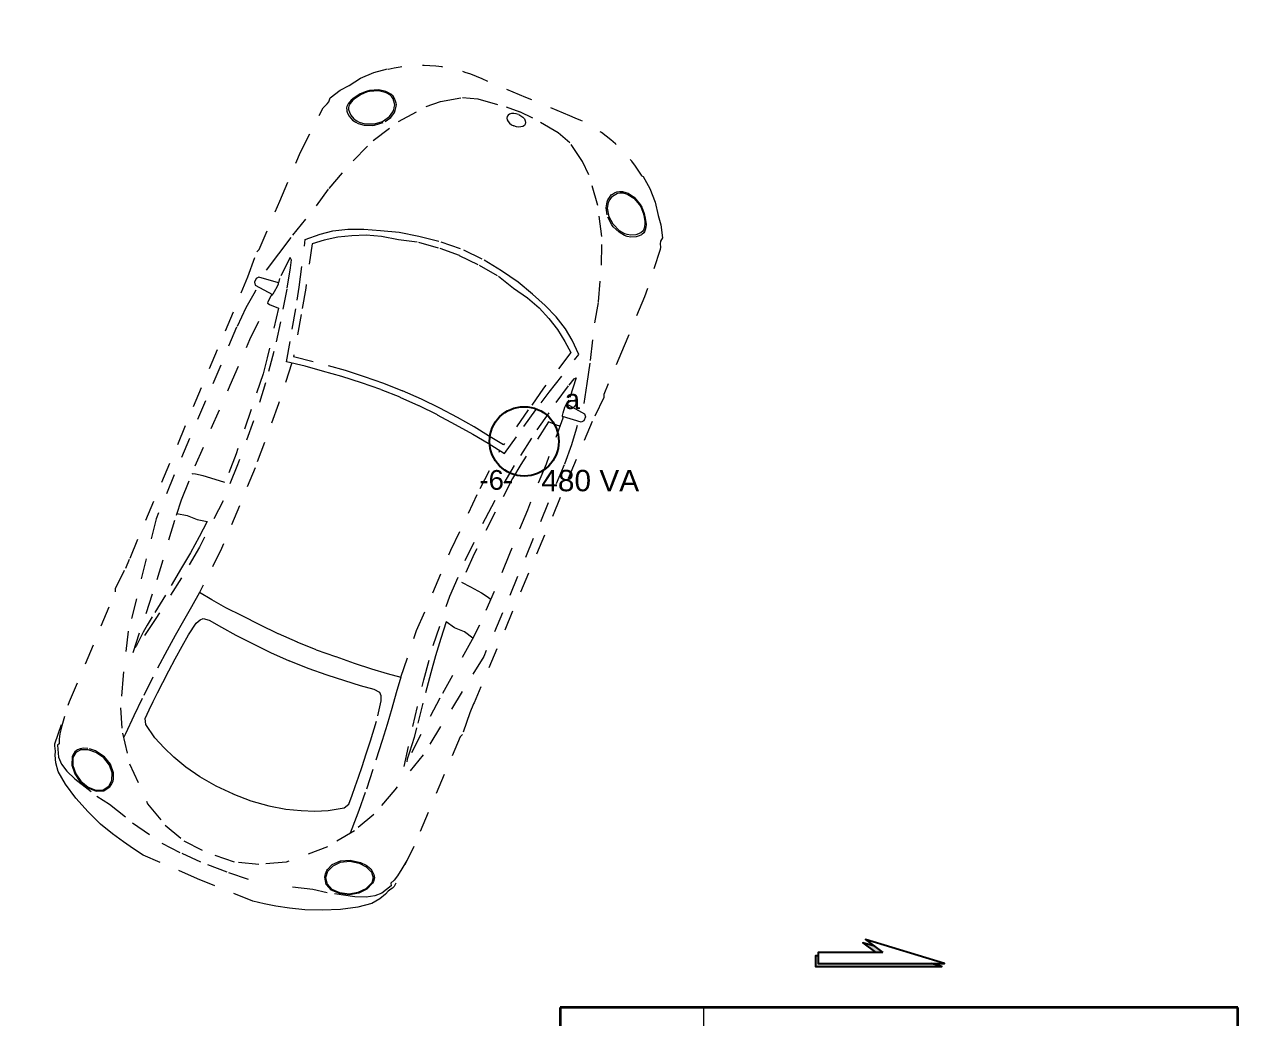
# Model space of a CAD drawing. Header units: metres. Extents: x -182 to 99, y 70 to 113.
# Drawn here: x -164.75 to -158.84, y 87.03 to 91.87 of the extents above; entities that cross this region are included whole.
import ezdxf

# ---------------------------------------------------------------- set-up
doc = ezdxf.new("R2010")
doc.units = ezdxf.units.M
doc.header["$LTSCALE"] = 0.01
doc.linetypes.add('Basculante', pattern=[0.003969, 0.002381, -0.001587])
for name, color, linetype, lineweight in [('A-DETL-GENF', 3, 'Basculante', 9), ('A-WALL', 2, 'Continuous', 9), ('S-COLS', 6, 'Continuous', 9)]:
    doc.layers.add(name, color=color, linetype=linetype, lineweight=lineweight)
for name, color, linetype in [('Elétrica', 7, 'Continuous'), ('Flecha', 7, 'Continuous'), ('Sombra', 251, 'Continuous')]:
    doc.layers.add(name, color=color, linetype=linetype)
doc.styles.add('Arial', font='arial.ttf', dxfattribs={"height": 0.29506})

# ---------------------------------------------------------------- blocks, each defined once
blk = doc.blocks.new('M_RPC Escarabajo - M_RPC Escarabajo-198326-Subsuelo')
at = {"layer": 'A-DETL-GENF'}
for p, q in [((-0.5409, 0.7003), (-0.4686, 0.7214)), ((-0.4686, 0.7214), (-0.4038, 0.7371)), ((-0.4038, 0.7371), (-0.3464, 0.7492)), ((-0.3464, 0.7492), (-0.2908, 0.7585)), ((-0.2908, 0.7585), (-0.0013, 0.7627)), ((-0.0013, 0.7627), (0.2883, 0.7583)), ((0.2883, 0.7583), (0.3438, 0.7489)), ((0.3438, 0.7489), (0.4013, 0.7367)), ((0.4013, 0.7367), (0.4661, 0.721)), ((0.4661, 0.721), (0.5383, 0.6999)), ((-0.7007, 0.6302), (-0.6196, 0.668)), ((-0.6196, 0.668), (-0.5409, 0.7003)), ((-0.2304, 0.6696), (-0.1207, 0.6778)), ((-0.1207, 0.6778), (0.0009, 0.6808)), ((0.1181, 0.6777), (-0.0034, 0.6808)), ((0.2278, 0.6694), (0.1181, 0.6777)), ((0.3968, 0.633), (0.2278, 0.6694)), ((0.5383, 0.6999), (0.6171, 0.6674)), ((0.6171, 0.6674), (0.6981, 0.6296)), ((-0.7738, 0.5871), (-0.7007, 0.6302)), ((-0.6095, 0.5816), (-0.5383, 0.5941)), ((-0.5383, 0.5941), (-0.3995, 0.6333)), ((-0.2486, 0.5826), (-0.1354, 0.6179)), ((-0.1354, 0.6179), (0.0008, 0.6282)), ((0.1328, 0.6177), (-0.0034, 0.6282)), ((0.2459, 0.5823), (0.1328, 0.6177)), ((0.5357, 0.5936), (0.3968, 0.633)), ((0.6069, 0.5811), (0.5357, 0.5936)), ((0.6981, 0.6296), (0.7711, 0.5865)), ((-0.857, 0.5091), (-0.8292, 0.5447)), ((-0.8292, 0.5447), (-0.7738, 0.5871)), ((-0.7925, 0.5266), (-0.7408, 0.5462)), ((-0.7514, 0.5227), (-0.7137, 0.5479)), ((-0.7468, 0.5218), (-0.7102, 0.5454)), ((-0.7408, 0.5462), (-0.6095, 0.5816)), ((-0.7137, 0.5479), (-0.6663, 0.5608)), ((-0.7102, 0.5454), (-0.6659, 0.5578)), ((-0.6663, 0.5608), (-0.6223, 0.5608)), ((-0.6659, 0.5578), (-0.6258, 0.5571)), ((-0.6258, 0.5571), (-0.5936, 0.5416)), ((-0.6223, 0.5608), (-0.5892, 0.5451)), ((-0.5936, 0.5416), (-0.5751, 0.515)), ((-0.5892, 0.5451), (-0.5692, 0.5152)), ((-0.3674, 0.5208), (-0.2486, 0.5826)), ((0.3647, 0.5204), (0.2459, 0.5823)), ((0.5865, 0.5446), (0.5665, 0.5147)), ((0.5909, 0.5411), (0.5724, 0.5145)), ((0.6196, 0.5603), (0.5865, 0.5446)), ((0.6231, 0.5566), (0.5909, 0.5411)), ((0.7381, 0.5455), (0.6069, 0.5811)), ((0.6637, 0.5603), (0.6196, 0.5603)), ((0.6632, 0.5573), (0.6231, 0.5566)), ((0.7075, 0.5448), (0.6632, 0.5573)), ((0.711, 0.5473), (0.6637, 0.5603)), ((0.744, 0.5212), (0.7075, 0.5448)), ((0.7486, 0.5222), (0.711, 0.5473)), ((0.7897, 0.5259), (0.7381, 0.5455)), ((0.7711, 0.5865), (0.8265, 0.544)), ((0.8265, 0.544), (0.8542, 0.5084)), ((-0.8832, 0.4283), (-0.8555, 0.4801)), ((-0.8802, 0.4592), (-0.8739, 0.4762)), ((-0.8739, 0.4762), (-0.857, 0.5091)), ((-0.8555, 0.4801), (-0.8289, 0.5051)), ((-0.8289, 0.5051), (-0.7925, 0.5266)), ((-0.7948, 0.4529), (-0.7804, 0.4892)), ((-0.7905, 0.4531), (-0.7754, 0.4901)), ((-0.7804, 0.4892), (-0.7514, 0.5227)), ((-0.7754, 0.4901), (-0.7468, 0.5218)), ((-0.5721, 0.4829), (-0.5851, 0.4489)), ((-0.5663, 0.4751), (-0.5787, 0.4449)), ((-0.5751, 0.515), (-0.5721, 0.4829)), ((-0.5692, 0.5152), (-0.5655, 0.4987)), ((-0.5654, 0.4821), (-0.5663, 0.4751)), ((-0.5655, 0.4987), (-0.5654, 0.4821)), ((-0.5237, 0.3747), (-0.3674, 0.5208)), ((0.5209, 0.3743), (0.3647, 0.5204)), ((0.5628, 0.4983), (0.5626, 0.4816)), ((0.5626, 0.4816), (0.5636, 0.4746)), ((0.5665, 0.5147), (0.5628, 0.4983)), ((0.5636, 0.4746), (0.5759, 0.4444)), ((0.5724, 0.5145), (0.5693, 0.4824)), ((0.5693, 0.4824), (0.5823, 0.4485)), ((0.7726, 0.4894), (0.744, 0.5212)), ((0.7777, 0.4885), (0.7486, 0.5222)), ((0.7878, 0.4525), (0.7726, 0.4894)), ((0.792, 0.4522), (0.7777, 0.4885)), ((0.8261, 0.5044), (0.7897, 0.5259)), ((0.8528, 0.4794), (0.8261, 0.5044)), ((0.8804, 0.4276), (0.8528, 0.4794)), ((0.8542, 0.5084), (0.8711, 0.4754)), ((0.8711, 0.4754), (0.8774, 0.4584)), ((-0.911, 0.2095), (-0.8977, 0.4265)), ((-0.8977, 0.4265), (-0.8932, 0.4366)), ((-0.8932, 0.4366), (-0.8878, 0.4456)), ((-0.8878, 0.4456), (-0.8802, 0.4592)), ((-0.8863, 0.3976), (-0.8778, 0.4182)), ((-0.8778, 0.4182), (-0.8832, 0.4283)), ((-0.7954, 0.4436), (-0.7948, 0.4529)), ((-0.7924, 0.4242), (-0.7954, 0.4436)), ((-0.7842, 0.4102), (-0.7924, 0.4242)), ((-0.7869, 0.4267), (-0.7905, 0.4531)), ((-0.7684, 0.4048), (-0.7869, 0.4267)), ((-0.6122, 0.4186), (-0.6512, 0.3961)), ((-0.5851, 0.4489), (-0.6122, 0.4186)), ((-0.5787, 0.4449), (-0.6087, 0.4127)), ((0.5759, 0.4444), (0.6059, 0.4122)), ((0.5823, 0.4485), (0.6094, 0.4181)), ((0.6094, 0.4181), (0.6483, 0.3956)), ((0.7656, 0.4041), (0.7841, 0.426)), ((0.7814, 0.4095), (0.7896, 0.4235)), ((0.7841, 0.426), (0.7878, 0.4525)), ((0.7896, 0.4235), (0.7926, 0.4429)), ((0.7926, 0.4429), (0.792, 0.4522)), ((0.8749, 0.4174), (0.8804, 0.4276)), ((0.8835, 0.3969), (0.8749, 0.4174)), ((0.8774, 0.4584), (0.885, 0.4449)), ((0.885, 0.4449), (0.8904, 0.4358)), ((0.8904, 0.4358), (0.8949, 0.4257)), ((0.8949, 0.4257), (0.908, 0.2088)), ((-0.8998, 0.3331), (-0.8936, 0.3719)), ((-0.8936, 0.3719), (-0.8863, 0.3976)), ((-0.7734, 0.4007), (-0.7842, 0.4102)), ((-0.7601, 0.3917), (-0.7734, 0.4007)), ((-0.7358, 0.3903), (-0.7684, 0.4048)), ((-0.7401, 0.3847), (-0.7601, 0.3917)), ((-0.7324, 0.3833), (-0.7401, 0.3847)), ((-0.6971, 0.3882), (-0.7358, 0.3903)), ((-0.7014, 0.3817), (-0.7324, 0.3833)), ((-0.6504, 0.3907), (-0.7014, 0.3817)), ((-0.6512, 0.3961), (-0.6971, 0.3882)), ((-0.6087, 0.4127), (-0.6504, 0.3907)), ((-0.6142, 0.2513), (-0.5237, 0.3747)), ((0.6112, 0.2508), (0.5209, 0.3743)), ((0.6059, 0.4122), (0.6475, 0.3902)), ((0.6475, 0.3902), (0.6986, 0.3811)), ((0.6483, 0.3956), (0.6942, 0.3876)), ((0.6942, 0.3876), (0.733, 0.3897)), ((0.6986, 0.3811), (0.7296, 0.3827)), ((0.733, 0.3897), (0.7656, 0.4041)), ((0.7373, 0.3841), (0.7573, 0.3911)), ((0.7573, 0.3911), (0.7706, 0.4001)), ((0.7706, 0.4001), (0.7814, 0.4095)), ((0.8908, 0.3711), (0.8835, 0.3969)), ((0.8969, 0.3323), (0.8908, 0.3711)), ((-0.9062, 0.2853), (-0.8998, 0.3331)), ((-0.1834, 0.3004), (-0.2658, 0.2837)), ((-0.0934, 0.3124), (-0.1834, 0.3004)), ((0.0006, 0.3151), (-0.0934, 0.3124)), ((-0.0034, 0.3151), (0.0905, 0.3123)), ((0.0905, 0.3123), (0.1805, 0.3002)), ((0.1805, 0.3002), (0.2629, 0.2835)), ((0.9033, 0.2845), (0.8969, 0.3323)), ((-0.6711, 0.1413), (-0.6142, 0.2513)), ((-0.5996, 0.2481), (-0.6004, 0.2705)), ((-0.5958, 0.1518), (-0.5996, 0.2481)), ((-0.3994, 0.2374), (-0.4594, 0.2102)), ((-0.3371, 0.2613), (-0.3994, 0.2374)), ((-0.2658, 0.2837), (-0.3371, 0.2613)), ((0.2629, 0.2835), (0.3342, 0.261)), ((0.3342, 0.261), (0.3964, 0.2371)), ((0.3964, 0.2371), (0.4565, 0.2099)), ((0.5927, 0.1513), (0.5967, 0.2476)), ((0.5967, 0.2476), (0.5974, 0.27)), ((0.668, 0.1407), (0.6112, 0.2508)), ((-0.9122, -0.3698), (-0.911, 0.2095)), ((-0.4594, 0.2102), (-0.5246, 0.1675)), ((0.4565, 0.2099), (0.5216, 0.1671)), ((0.908, 0.2088), (0.908, -0.3705)), ((-0.7197, -0.0085), (-0.6711, 0.1413)), ((-0.591, 0.0587), (-0.5958, 0.1518)), ((-0.5246, 0.1675), (-0.5399, 0.1415)), ((-0.5399, 0.1415), (-0.5381, 0.0953)), ((0.5216, 0.1671), (0.5368, 0.1411)), ((0.5368, 0.1411), (0.535, 0.0949)), ((0.5879, 0.0582), (0.5927, 0.1513)), ((0.7166, -0.0091), (0.668, 0.1407)), ((-0.5381, 0.0953), (-0.5355, 0.0513)), ((0.535, 0.0949), (0.5324, 0.0509)), ((-0.5825, -0.0583), (-0.591, 0.0587)), ((-0.5355, 0.0513), (-0.5325, 0.0036)), ((-0.5325, 0.0036), (-0.5279, -0.0522)), ((0.5293, 0.0032), (0.5247, -0.0526)), ((0.5324, 0.0509), (0.5293, 0.0032)), ((0.5793, -0.0587), (0.5879, 0.0582)), ((-0.7801, -0.2182), (-0.7197, -0.0085)), ((-0.5695, -0.206), (-0.5825, -0.0583)), ((-0.5279, -0.0522), (-0.5231, -0.1159)), ((0.5247, -0.0526), (0.5198, -0.1164)), ((0.5662, -0.2065), (0.5793, -0.0587)), ((0.7768, -0.2189), (0.7166, -0.0091)), ((-0.5231, -0.1159), (-0.517, -0.1828)), ((0.5198, -0.1164), (0.5137, -0.1832)), ((-0.7483, -0.5047), (-0.7175, -0.1315)), ((-0.7159, -0.1697), (-0.7193, -0.1573)), ((-0.7175, -0.1315), (-0.6802, -0.3271)), ((-0.7142, -0.2051), (-0.7159, -0.1697)), ((0.6767, -0.3276), (0.7142, -0.1321)), ((0.7109, -0.2057), (0.7126, -0.1703)), ((0.7126, -0.1703), (0.716, -0.1579)), ((0.7142, -0.1321), (0.7447, -0.5053)), ((-0.8671, -0.7739), (-0.7801, -0.2182)), ((-0.7109, -0.242), (-0.7142, -0.2051)), ((-0.5611, -0.2867), (-0.5695, -0.206)), ((-0.517, -0.1828), (-0.5037, -0.3085)), ((0.5137, -0.1832), (0.5063, -0.2524)), ((0.5577, -0.2871), (0.5662, -0.2065)), ((0.7075, -0.2426), (0.7109, -0.2057)), ((0.8633, -0.7746), (0.7768, -0.2189)), ((-0.7064, -0.2802), (-0.7109, -0.242)), ((-0.6995, -0.328), (-0.7064, -0.2802)), ((-0.5517, -0.3681), (-0.5611, -0.2867)), ((0.5063, -0.2524), (0.4992, -0.3149)), ((0.5482, -0.3686), (0.5577, -0.2871)), ((0.6961, -0.3286), (0.703, -0.2808)), ((0.703, -0.2808), (0.7075, -0.2426)), ((-0.6815, -0.4502), (-0.6995, -0.328)), ((-0.6802, -0.3271), (-0.6418, -0.5569)), ((-0.5037, -0.3085), (-0.4905, -0.3826)), ((0.4992, -0.3149), (0.487, -0.383)), ((0.6382, -0.5574), (0.6767, -0.3276)), ((0.678, -0.4507), (0.6961, -0.3286)), ((-0.9179, -0.3844), (-0.9122, -0.3698)), ((-0.9106, -0.4957), (-0.9179, -0.3844)), ((-0.5422, -0.4471), (-0.5517, -0.3681)), ((-0.4905, -0.3826), (-0.4799, -0.4047)), ((-0.4799, -0.4047), (-0.4677, -0.4169)), ((-0.4373, -0.4192), (-0.3691, -0.4112)), ((-0.3691, -0.4112), (-0.2899, -0.4032)), ((-0.2899, -0.4032), (-0.1995, -0.396)), ((-0.1995, -0.396), (-0.1016, -0.3905)), ((-0.1016, -0.3905), (0, -0.3881)), ((0.0981, -0.3906), (-0.0034, -0.3881)), ((0.196, -0.3962), (0.0981, -0.3906)), ((0.2864, -0.4034), (0.196, -0.3962)), ((0.3656, -0.4115), (0.2864, -0.4034)), ((0.4338, -0.4196), (0.3656, -0.4115)), ((0.4764, -0.4051), (0.4642, -0.4173)), ((0.487, -0.383), (0.4764, -0.4051)), ((0.5386, -0.4475), (0.5482, -0.3686)), ((0.9144, -0.3851), (0.907, -0.4964)), ((0.908, -0.3705), (0.9144, -0.3851)), ((-0.6601, -0.6017), (-0.6815, -0.4502)), ((-0.5333, -0.5249), (-0.5422, -0.4471)), ((-0.4677, -0.4169), (-0.4373, -0.4192)), ((0.4642, -0.4173), (0.4338, -0.4196)), ((0.5298, -0.5254), (0.5386, -0.4475)), ((0.6565, -0.6023), (0.678, -0.4507)), ((-0.9103, -0.543), (-0.9106, -0.4957)), ((-0.7831, -0.8295), (-0.7483, -0.5047)), ((-0.4647, -0.5163), (-0.5333, -0.5249)), ((-0.5333, -0.5249), (-0.5169, -0.7644)), ((-0.386, -0.5075), (-0.4647, -0.5163)), ((-0.298, -0.5014), (-0.386, -0.5075)), ((-0.2025, -0.4949), (-0.298, -0.5014)), ((-0.1025, -0.489), (-0.2025, -0.4949)), ((-0.0001, -0.4886), (-0.1025, -0.489)), ((-0.0034, -0.4886), (0.0989, -0.4891)), ((0.0989, -0.4891), (0.199, -0.4951)), ((0.199, -0.4951), (0.2944, -0.5017)), ((0.2944, -0.5017), (0.3824, -0.5079)), ((0.3824, -0.5079), (0.4611, -0.5167)), ((0.4611, -0.5167), (0.5298, -0.5254)), ((0.5131, -0.7648), (0.5298, -0.5254)), ((0.7447, -0.5053), (0.7793, -0.8301)), ((0.907, -0.4964), (0.9067, -0.5437)), ((-0.9112, -0.5492), (-0.9103, -0.543)), ((-0.9112, -2.0329), (-0.9112, -0.5492)), ((-0.6418, -0.5569), (-0.6196, -0.7286)), ((0.6158, -0.7291), (0.6382, -0.5574)), ((0.9067, -0.5499), (0.9067, -2.0337)), ((-0.6496, -0.6871), (-0.6601, -0.6017)), ((0.6458, -0.6876), (0.6565, -0.6023)), ((-0.6401, -0.7743), (-0.6496, -0.6871)), ((0.6363, -0.7748), (0.6458, -0.6876)), ((-0.6196, -0.7286), (-0.6011, -0.9821)), ((-0.5169, -0.7644), (-0.5191, -1.1899)), ((0.515, -1.1903), (0.5131, -0.7648)), ((0.5971, -0.9826), (0.6158, -0.7291)), ((-0.8695, -1.0059), (-0.8671, -0.7739)), ((-0.6328, -0.8585), (-0.6401, -0.7743)), ((0.6289, -0.859), (0.6363, -0.7748)), ((0.8655, -1.0066), (0.8633, -0.7746)), ((-0.7894, -0.9071), (-0.7831, -0.8295)), ((-0.7834, -0.8369), (-0.7343, -0.8482)), ((-0.7343, -0.8482), (-0.6821, -0.8482)), ((-0.6821, -0.8482), (-0.6328, -0.8585)), ((0.6783, -0.8488), (0.6289, -0.859)), ((0.7305, -0.8488), (0.6783, -0.8488)), ((0.7795, -0.8376), (0.7305, -0.8488)), ((0.7793, -0.8301), (0.7855, -0.9078)), ((-0.7914, -1.0855), (-0.7894, -0.9071)), ((0.7855, -0.9078), (0.7874, -1.0862)), ((-0.6011, -0.9821), (-0.6032, -1.1698)), ((0.599, -1.1703), (0.5971, -0.9826)), ((-0.8674, -1.3978), (-0.8695, -1.0059)), ((-0.7869, -1.045), (-0.7912, -1.0421)), ((-0.7749, -1.049), (-0.7869, -1.045)), ((-0.7373, -1.0558), (-0.7749, -1.049)), ((-0.6765, -1.0627), (-0.7373, -1.0558)), ((-0.6268, -1.0666), (-0.6765, -1.0627)), ((0.6227, -1.0671), (0.6725, -1.0633)), ((0.6725, -1.0633), (0.7332, -1.0564)), ((0.7332, -1.0564), (0.7708, -1.0497)), ((0.7708, -1.0497), (0.7829, -1.0456)), ((0.7829, -1.0456), (0.7871, -1.0428)), ((0.8636, -1.3985), (0.8655, -1.0066)), ((-0.7897, -1.2834), (-0.7914, -1.0855)), ((-0.6309, -1.2171), (-0.6268, -1.0666)), ((0.6268, -1.2177), (0.6227, -1.0671)), ((0.7874, -1.0862), (0.7855, -1.2841)), ((-0.6032, -1.1698), (-0.6148, -1.3973)), ((0.6105, -1.3978), (0.599, -1.1703)), ((-0.6466, -1.444), (-0.6309, -1.2171)), ((-0.5191, -1.1899), (-0.5345, -1.521)), ((0.53, -1.5215), (0.515, -1.1903)), ((0.6422, -1.4446), (0.6268, -1.2177)), ((-0.787, -1.5139), (-0.7897, -1.2834)), ((0.7855, -1.2841), (0.7826, -1.5146)), ((-0.8674, -1.786), (-0.8674, -1.3978)), ((-0.6148, -1.3973), (-0.6322, -1.5905)), ((0.6277, -1.5911), (0.6105, -1.3978)), ((0.8627, -1.7867), (0.8636, -1.3985)), ((-0.6613, -1.6273), (-0.6466, -1.444)), ((0.6568, -1.6279), (0.6422, -1.4446)), ((-0.7845, -1.7554), (-0.787, -1.5139)), ((-0.5345, -1.521), (-0.5518, -1.7302)), ((0.5472, -1.7307), (0.53, -1.5215)), ((0.7826, -1.5146), (0.7798, -1.756)), ((-0.6322, -1.5905), (-0.6544, -1.7467)), ((0.6498, -1.7473), (0.6277, -1.5911)), ((-0.6718, -1.706), (-0.6613, -1.6273)), ((0.6672, -1.7066), (0.6568, -1.6279)), ((-0.716, -1.95), (-0.6718, -1.706)), ((0.7112, -1.9506), (0.6672, -1.7066)), ((-0.7726, -1.9937), (-0.7845, -1.7554)), ((-0.6544, -1.7467), (-0.6807, -1.8928)), ((-0.5785, -1.7253), (-0.6144, -1.8819)), ((-0.6024, -1.9647), (-0.5574, -1.7622)), ((-0.486, -1.7399), (-0.5785, -1.7253)), ((-0.5574, -1.7622), (-0.473, -1.7746)), ((-0.3989, -1.7513), (-0.486, -1.7399)), ((-0.3022, -1.7629), (-0.3989, -1.7513)), ((-0.2027, -1.7721), (-0.3022, -1.7629)), ((-0.1022, -1.7783), (-0.2027, -1.7721)), ((0.0975, -1.7784), (0.198, -1.7723)), ((0.198, -1.7723), (0.2976, -1.7631)), ((0.2976, -1.7631), (0.3943, -1.7516)), ((0.5527, -1.7626), (0.3804, -1.7879)), ((0.3943, -1.7516), (0.4814, -1.7403)), ((0.4814, -1.7403), (0.5739, -1.7258)), ((0.5975, -1.9652), (0.5527, -1.7626)), ((0.5739, -1.7258), (0.6096, -1.8825)), ((0.6759, -1.8933), (0.6498, -1.7473)), ((0.7798, -1.756), (0.7677, -1.9943)), ((-0.862, -1.8903), (-0.8674, -1.786)), ((-0.473, -1.7746), (-0.3922, -1.7867)), ((-0.3922, -1.7867), (-0.2993, -1.7978)), ((-0.2993, -1.7978), (-0.2018, -1.8066)), ((-0.2018, -1.8066), (-0.1021, -1.8119)), ((-0.0012, -1.7805), (-0.1022, -1.7783)), ((-0.1021, -1.8119), (-0.0012, -1.8137)), ((-0.0034, -1.7805), (0.0975, -1.7784)), ((0.0974, -1.812), (-0.0034, -1.8137)), ((0.1971, -1.8067), (0.0974, -1.812)), ((0.2946, -1.7981), (0.1971, -1.8067)), ((0.3804, -1.7879), (0.2946, -1.7981)), ((0.8572, -1.891), (0.8627, -1.7867)), ((-0.8538, -1.9682), (-0.862, -1.8903)), ((-0.6144, -1.8819), (-0.6466, -2.0217)), ((0.6096, -1.8825), (0.6418, -2.0222)), ((-0.7624, -1.9502), (-0.716, -1.95)), ((-0.6807, -1.8928), (-0.7144, -2.0517)), ((0.7095, -2.0523), (0.6759, -1.8933)), ((0.849, -1.9689), (0.8572, -1.891)), ((-0.8723, -2.021), (-0.8628, -2.0091)), ((-0.8628, -2.0091), (-0.7687, -1.9999)), ((-0.8512, -1.9881), (-0.8538, -1.9682)), ((-0.7756, -1.951), (-0.7699, -1.952)), ((-0.7687, -1.9999), (-0.7726, -1.9937)), ((-0.7699, -1.952), (-0.7624, -1.9502)), ((-0.7687, -1.9999), (-0.7667, -2.0045)), ((-0.7667, -2.0045), (-0.7644, -2.0172)), ((-0.6309, -2.0911), (-0.6024, -1.9647)), ((0.626, -2.0917), (0.5975, -1.9652)), ((0.7576, -1.9508), (0.7112, -1.9506)), ((0.7651, -1.9526), (0.7576, -1.9508)), ((0.7619, -2.0051), (0.7596, -2.0178)), ((0.7638, -2.0006), (0.7619, -2.0051)), ((0.7677, -1.9943), (0.7638, -2.0006)), ((0.858, -2.0099), (0.7638, -2.0006)), ((0.7708, -1.9517), (0.7651, -1.9526)), ((0.8464, -1.9888), (0.849, -1.9689)), ((-0.9194, -2.1628), (-0.9112, -2.0329)), ((-0.8723, -2.0417), (-0.8723, -2.021)), ((-0.8625, -2.0531), (-0.8723, -2.0417)), ((-0.7629, -2.0649), (-0.8625, -2.0531)), ((-0.7666, -2.0853), (-0.7632, -2.0648)), ((-0.7644, -2.0172), (-0.7619, -2.0471)), ((-0.762, -2.0603), (-0.7629, -2.0649)), ((-0.7619, -2.0471), (-0.762, -2.0603)), ((-0.7144, -2.0517), (-0.7397, -2.1527)), ((-0.6466, -2.0217), (-0.6631, -2.0842)), ((0.6418, -2.0222), (0.6582, -2.0848)), ((0.7347, -2.1533), (0.7095, -2.0523)), ((0.7596, -2.0178), (0.7571, -2.0478)), ((0.7571, -2.0478), (0.7571, -2.0609)), ((0.7571, -2.0609), (0.758, -2.0655)), ((0.758, -2.0655), (0.8577, -2.0538)), ((0.7617, -2.0859), (0.7583, -2.0655)), ((0.8577, -2.0538), (0.8674, -2.0424)), ((0.8674, -2.0218), (0.858, -2.0099)), ((0.8674, -2.0424), (0.8674, -2.0218)), ((0.9067, -2.0337), (0.9144, -2.1636)), ((-0.8411, -2.0984), (-0.8174, -2.1949)), ((-0.758, -2.1994), (-0.7666, -2.0853)), ((-0.6631, -2.0842), (-0.725, -2.3095)), ((-0.6856, -2.3027), (-0.6309, -2.0911)), ((0.6805, -2.3033), (0.626, -2.0917)), ((0.6582, -2.0848), (0.7199, -2.3101)), ((0.753, -2.2001), (0.7617, -2.0859)), ((0.8362, -2.0991), (0.8124, -2.1956)), ((-0.9125, -2.177), (-0.9194, -2.1628)), ((-0.9119, -2.4331), (-0.9125, -2.177)), ((-0.7397, -2.1527), (-0.7503, -2.1918)), ((0.7453, -2.1925), (0.7347, -2.1533)), ((0.9075, -2.1777), (0.9063, -2.4339)), ((0.9144, -2.1636), (0.9075, -2.1777)), ((-0.8174, -2.1949), (-0.7889, -2.3049)), ((-0.7503, -2.1918), (-0.758, -2.1991)), ((0.753, -2.1997), (0.7453, -2.1925)), ((0.8124, -2.1956), (0.7838, -2.3055)), ((-0.6386, -2.3414), (-0.6856, -2.3027)), ((0.6335, -2.3419), (0.6805, -2.3033)), ((-0.7889, -2.3049), (-0.7378, -2.482)), ((-0.725, -2.3095), (-0.668, -2.3604)), ((-0.668, -2.3604), (-0.6172, -2.3995)), ((-0.5829, -2.3815), (-0.6386, -2.3414)), ((0.5778, -2.382), (0.6335, -2.3419)), ((0.6628, -2.361), (0.612, -2.4)), ((0.7199, -2.3101), (0.6628, -2.361)), ((0.7838, -2.3055), (0.7325, -2.4826)), ((-0.6172, -2.3995), (-0.5528, -2.4357)), ((-0.5229, -2.4141), (-0.5829, -2.3815)), ((-0.4594, -2.4433), (-0.5229, -2.4141)), ((0.4542, -2.4437), (0.5177, -2.4146)), ((0.5177, -2.4146), (0.5778, -2.382)), ((0.612, -2.4), (0.5476, -2.4362)), ((-0.9119, -2.6919), (-0.9119, -2.4331)), ((-0.5528, -2.4357), (-0.4817, -2.4659)), ((-0.4817, -2.4659), (-0.4038, -2.4925)), ((-0.3884, -2.4661), (-0.4594, -2.4433)), ((-0.3064, -2.4833), (-0.3884, -2.4661)), ((0.3011, -2.4836), (0.3831, -2.4664)), ((0.3831, -2.4664), (0.4542, -2.4437)), ((0.4765, -2.4663), (0.3986, -2.4928)), ((0.5476, -2.4362), (0.4765, -2.4663)), ((0.9063, -2.4339), (0.9063, -2.6926)), ((-0.7378, -2.482), (-0.7145, -2.5833)), ((-0.4038, -2.4925), (-0.3169, -2.519)), ((-0.3169, -2.519), (-0.2211, -2.5392)), ((-0.2178, -2.509), (-0.3064, -2.4833)), ((-0.2211, -2.5392), (-0.1119, -2.555)), ((-0.1101, -2.5226), (-0.2178, -2.509)), ((-0.0018, -2.5289), (-0.1101, -2.5226)), ((-0.0034, -2.5289), (0.1048, -2.5227)), ((0.1048, -2.5227), (0.2125, -2.5092)), ((0.2158, -2.5394), (0.1066, -2.5551)), ((0.2125, -2.5092), (0.3011, -2.4836)), ((0.3116, -2.5193), (0.2158, -2.5394)), ((0.3986, -2.4928), (0.3116, -2.5193)), ((0.7325, -2.4826), (0.7091, -2.5839)), ((-0.7145, -2.5833), (-0.6584, -2.753)), ((-0.1119, -2.555), (-0.0019, -2.5612)), ((0.1066, -2.5551), (-0.0034, -2.5612)), ((0.7091, -2.5839), (0.6529, -2.7536)), ((-0.8932, -2.9341), (-0.9119, -2.6919)), ((0.9063, -2.6926), (0.8876, -2.9349)), ((-0.6584, -2.753), (-0.6069, -2.8816)), ((0.6529, -2.7536), (0.6014, -2.8821)), ((-0.6069, -2.8816), (-0.5296, -3.0137)), ((0.6014, -2.8821), (0.5239, -3.0141)), ((-0.8896, -2.9446), (-0.8932, -2.9341)), ((-0.8823, -2.9598), (-0.8896, -2.9446)), ((-0.7732, -2.9556), (-0.7613, -2.9456)), ((-0.7664, -2.9631), (-0.7553, -2.9536)), ((-0.7613, -2.9456), (-0.7384, -2.9337)), ((-0.7553, -2.9536), (-0.734, -2.9422)), ((-0.7384, -2.9337), (-0.7198, -2.9305)), ((-0.734, -2.9422), (-0.7167, -2.939)), ((-0.7198, -2.9305), (-0.7062, -2.9301)), ((-0.7167, -2.939), (-0.704, -2.9377)), ((-0.7062, -2.9301), (-0.6756, -2.9336)), ((-0.704, -2.9377), (-0.6755, -2.9409)), ((-0.6756, -2.9336), (-0.6394, -2.9477)), ((-0.6755, -2.9409), (-0.633, -2.9588)), ((-0.6394, -2.9477), (-0.63, -2.9528)), ((-0.63, -2.9528), (-0.5959, -2.9805)), ((0.6244, -2.9534), (0.5902, -2.981)), ((0.6337, -2.9482), (0.6244, -2.9534)), ((0.6699, -2.9415), (0.6274, -2.9593)), ((0.67, -2.9342), (0.6337, -2.9482)), ((0.6984, -2.9383), (0.6699, -2.9415)), ((0.7006, -2.9307), (0.67, -2.9342)), ((0.711, -2.9396), (0.6984, -2.9383)), ((0.7142, -2.9311), (0.7006, -2.9307)), ((0.7284, -2.9428), (0.711, -2.9396)), ((0.7328, -2.9343), (0.7142, -2.9311)), ((0.7497, -2.9542), (0.7284, -2.9428)), ((0.7557, -2.9463), (0.7328, -2.9343)), ((0.7608, -2.9638), (0.7497, -2.9542)), ((0.7675, -2.9563), (0.7557, -2.9463)), ((0.884, -2.9453), (0.8767, -2.9605)), ((0.8876, -2.9349), (0.884, -2.9453)), ((-0.8787, -2.9711), (-0.8823, -2.9598)), ((-0.881, -2.9908), (-0.8787, -2.9711)), ((-0.8496, -3.0452), (-0.881, -2.9908)), ((-0.7894, -2.9843), (-0.7878, -2.9775)), ((-0.7883, -2.9995), (-0.7894, -2.9843)), ((-0.7821, -3.02), (-0.7883, -2.9995)), ((-0.7878, -2.9775), (-0.7827, -2.9668)), ((-0.7827, -2.9668), (-0.7806, -2.9638)), ((-0.7815, -2.9899), (-0.78, -2.9835)), ((-0.7804, -3.0041), (-0.7815, -2.9899)), ((-0.7806, -2.9638), (-0.7732, -2.9556)), ((-0.7747, -3.0232), (-0.7804, -3.0041)), ((-0.78, -2.9835), (-0.7753, -2.9736)), ((-0.7753, -2.9736), (-0.7664, -2.9631)), ((-0.633, -2.9588), (-0.6013, -2.9846)), ((-0.6013, -2.9846), (-0.5789, -3.0198)), ((-0.5891, -2.9901), (-0.5719, -3.0184)), ((-0.5296, -3.0137), (-0.4326, -3.1342)), ((0.5834, -2.9906), (0.5662, -3.0189)), ((0.5956, -2.9851), (0.5732, -3.0203)), ((0.6274, -2.9593), (0.5956, -2.9851)), ((0.7696, -2.9743), (0.7608, -2.9638)), ((0.775, -2.9645), (0.7675, -2.9563)), ((0.769, -3.0238), (0.7748, -3.0047)), ((0.7744, -2.9842), (0.7696, -2.9743)), ((0.7758, -2.9905), (0.7744, -2.9842)), ((0.7748, -3.0047), (0.7758, -2.9905)), ((0.7771, -2.9675), (0.775, -2.9645)), ((0.7764, -3.0207), (0.7826, -3.0002)), ((0.7822, -2.9781), (0.7771, -2.9675)), ((0.7837, -2.9849), (0.7822, -2.9781)), ((0.7826, -3.0002), (0.7837, -2.9849)), ((0.8753, -2.9915), (0.8439, -3.0459)), ((0.8767, -2.9605), (0.873, -2.9718)), ((0.873, -2.9718), (0.8753, -2.9915)), ((-0.8194, -3.083), (-0.8496, -3.0452)), ((-0.7773, -3.0293), (-0.7821, -3.02)), ((-0.7668, -3.0466), (-0.7773, -3.0293)), ((-0.7703, -3.0309), (-0.7747, -3.0232)), ((-0.7604, -3.048), (-0.7703, -3.0309)), ((-0.7527, -3.0658), (-0.7668, -3.0466)), ((-0.7478, -3.065), (-0.7604, -3.048)), ((-0.7309, -3.0885), (-0.7527, -3.0658)), ((-0.7278, -3.0859), (-0.7478, -3.065)), ((-0.5789, -3.0198), (-0.572, -3.0468)), ((-0.5743, -3.0694), (-0.5774, -3.0831)), ((-0.572, -3.0563), (-0.5743, -3.0694)), ((-0.572, -3.0468), (-0.572, -3.0563)), ((-0.5719, -3.0184), (-0.5644, -3.0473)), ((-0.5665, -3.0717), (-0.5703, -3.0863)), ((-0.5644, -3.0575), (-0.5665, -3.0717)), ((-0.5644, -3.0473), (-0.5644, -3.0575)), ((0.5239, -3.0141), (0.4268, -3.1346)), ((0.5587, -3.0478), (0.5586, -3.058)), ((0.5586, -3.058), (0.5608, -3.0721)), ((0.5662, -3.0189), (0.5587, -3.0478)), ((0.5608, -3.0721), (0.5645, -3.0868)), ((0.5663, -3.0473), (0.5662, -3.0567)), ((0.5662, -3.0567), (0.5685, -3.0699)), ((0.5732, -3.0203), (0.5663, -3.0473)), ((0.5685, -3.0699), (0.5716, -3.0836)), ((0.722, -3.0865), (0.7421, -3.0656)), ((0.7251, -3.0891), (0.7469, -3.0664)), ((0.7421, -3.0656), (0.7547, -3.0486)), ((0.7469, -3.0664), (0.7611, -3.0473)), ((0.7547, -3.0486), (0.7645, -3.0315)), ((0.7611, -3.0473), (0.7716, -3.03)), ((0.7645, -3.0315), (0.769, -3.0238)), ((0.7716, -3.03), (0.7764, -3.0207)), ((0.8439, -3.0459), (0.8137, -3.0837)), ((-0.7812, -3.1371), (-0.8194, -3.083)), ((-0.7179, -3.0982), (-0.7309, -3.0885)), ((-0.7157, -3.095), (-0.7278, -3.0859)), ((-0.6774, -3.1187), (-0.7179, -3.0982)), ((-0.6772, -3.1138), (-0.7157, -3.095)), ((-0.6424, -3.1254), (-0.6774, -3.1187)), ((-0.6446, -3.1195), (-0.6772, -3.1138)), ((-0.6344, -3.1193), (-0.6446, -3.1195)), ((-0.6314, -3.1252), (-0.6424, -3.1254)), ((-0.6186, -3.1171), (-0.6344, -3.1193)), ((-0.6145, -3.1228), (-0.6314, -3.1252)), ((-0.6058, -3.1123), (-0.6186, -3.1171)), ((-0.6008, -3.1177), (-0.6145, -3.1228)), ((-0.5956, -3.1055), (-0.6058, -3.1123)), ((-0.5898, -3.1104), (-0.6008, -3.1177)), ((-0.5774, -3.0831), (-0.5956, -3.1055)), ((-0.5805, -3.1011), (-0.5898, -3.1104)), ((-0.574, -3.0927), (-0.5805, -3.1011)), ((-0.5703, -3.0863), (-0.574, -3.0927)), ((0.5645, -3.0868), (0.5683, -3.0932)), ((0.5683, -3.0932), (0.5748, -3.1016)), ((0.5716, -3.0836), (0.5898, -3.106)), ((0.5748, -3.1016), (0.584, -3.1109)), ((0.584, -3.1109), (0.595, -3.1182)), ((0.5898, -3.106), (0.6001, -3.1128)), ((0.595, -3.1182), (0.6087, -3.1233)), ((0.6001, -3.1128), (0.6128, -3.1176)), ((0.6087, -3.1233), (0.6257, -3.1257)), ((0.6128, -3.1176), (0.6286, -3.1198)), ((0.6257, -3.1257), (0.6366, -3.1259)), ((0.6286, -3.1198), (0.6388, -3.1201)), ((0.6366, -3.1259), (0.6717, -3.1192)), ((0.6388, -3.1201), (0.6714, -3.1143)), ((0.6714, -3.1143), (0.7099, -3.0956)), ((0.6717, -3.1192), (0.7121, -3.0988)), ((0.7099, -3.0956), (0.722, -3.0865)), ((0.7121, -3.0988), (0.7251, -3.0891)), ((0.8137, -3.0837), (0.7754, -3.1378)), ((-0.7316, -3.1872), (-0.7812, -3.1371)), ((-0.6783, -3.2297), (-0.7316, -3.1872)), ((-0.4326, -3.1342), (-0.3784, -3.1832)), ((-0.3784, -3.1832), (-0.2867, -3.2425)), ((0.3725, -3.1836), (0.2808, -3.2427)), ((0.4268, -3.1346), (0.3725, -3.1836)), ((0.7258, -3.1879), (0.6724, -3.2303)), ((0.7754, -3.1378), (0.7258, -3.1879)), ((-0.6734, -3.2287), (-0.6783, -3.2297)), ((-0.2867, -3.2425), (-0.2154, -3.2655)), ((-0.0506, -3.2424), (-0.049, -3.2346)), ((-0.049, -3.2501), (-0.0506, -3.2424)), ((-0.049, -3.2346), (-0.0443, -3.2274)), ((-0.0443, -3.2574), (-0.049, -3.2501)), ((-0.0443, -3.2274), (-0.0368, -3.2212)), ((-0.0368, -3.2212), (-0.027, -3.2164)), ((-0.027, -3.2164), (-0.0157, -3.2134)), ((-0.0157, -3.2134), (-0.0035, -3.2124)), ((-0.0035, -3.2124), (-0.0024, -3.2124)), ((0.0098, -3.2134), (-0.0024, -3.2124)), ((0.0212, -3.2164), (0.0098, -3.2134)), ((0.031, -3.2212), (0.0212, -3.2164)), ((0.0384, -3.2274), (0.031, -3.2212)), ((0.0432, -3.2346), (0.0384, -3.2274)), ((0.0431, -3.2502), (0.0448, -3.2424)), ((0.0448, -3.2424), (0.0432, -3.2346)), ((0.2808, -3.2427), (0.2095, -3.2657)), ((-0.2154, -3.2655), (-0.0737, -3.2829)), ((-0.0737, -3.2829), (-0.0025, -3.2871)), ((-0.0368, -3.2636), (-0.0443, -3.2574)), ((-0.027, -3.2683), (-0.0368, -3.2636)), ((-0.0157, -3.2713), (-0.027, -3.2683)), ((-0.0035, -3.2723), (-0.0157, -3.2713)), ((0.0677, -3.283), (-0.0034, -3.2871)), ((-0.0024, -3.2723), (0.0098, -3.2713)), ((0.0098, -3.2713), (0.0211, -3.2684)), ((0.0211, -3.2684), (0.0309, -3.2636)), ((0.0309, -3.2636), (0.0384, -3.2574)), ((0.0384, -3.2574), (0.0431, -3.2502)), ((0.2095, -3.2657), (0.0677, -3.283)), ((-0.2345, -3.3634), (-0.003, -3.3634)), ((-0.003, -3.3634), (0.2285, -3.3634))]:
    blk.add_line(p, q, dxfattribs=at)
for centre, start, end in [((-0.2594, -2.6623), 233.83714, 272.03356), ((0.254, -2.6625), 267.91827, 306.11469)]:
    blk.add_arc(centre, 0.7016, start, end, dxfattribs=at)
blk = doc.blocks.new('Pilar rectangular hormigón - 300 x 700 mm-553680-Subsuelo')
at = {"layer": 'S-COLS'}
for p, q in [((-0.15, 0.35), (-0.15, 0.35)), ((0.15, 0.35), (-0.15, 0.35)), ((-0.15, 0.35), (-0.15, -0.35)), ((0.15, 0.35), (0.15, 0.35)), ((0.15, -0.35), (0.15, 0.35)), ((-0.15, -0.35), (-0.15, -0.35)), ((-0.15, -0.35), (0.15, -0.35)), ((0.15, -0.35), (0.15, -0.35))]:
    blk.add_line(p, q, dxfattribs=at)

msp = doc.modelspace()

# ---------------------------------------------------------------- hatches: boundary and pattern name
at = {"layer": 'Sombra', "linetype": 'Continuous'}
h = msp.add_hatch(color=256, dxfattribs=at)
h.paths.add_polyline_path([(-160.6674, 87.4001), (-160.611, 87.3831), (-160.57, 87.3523), (-160.6034, 87.3523)])
h.paths.add_polyline_path([(-160.8974, 87.3368), (-160.8844, 87.3368), (-160.8844, 87.3), (-160.3343, 87.3), (-160.282, 87.2842), (-160.8974, 87.2842)])

# ---------------------------------------------------------------- linework, layer by layer
at = {"layer": 'A-WALL', "color": 7, "lineweight": 35}
for p, q in [((-158.8414, 87.0856), (-162.1414, 87.0856)), ((-162.1414, 87.0856), (-162.1414, 77.83)), ((-158.8414, 86.6856), (-158.8414, 87.0856))]:
    msp.add_line(p, q, dxfattribs=at)
at = {"layer": 'Elétrica', "color": 7, "ltscale": 0.5, "true_color": 0xffffff}
msp.add_circle((-162.3164, 89.8406), 0.1688, dxfattribs=at)
at = {"layer": 'Flecha', "linetype": 'Continuous'}
msp.add_lwpolyline([(-160.57, 87.3523), (-160.8844, 87.3523), (-160.8844, 87.3), (-160.269, 87.3), (-160.6544, 87.4158)], close=True, dxfattribs=at)
for points in [[(-160.611, 87.3831), (-160.6674, 87.4001), (-160.6034, 87.3523)], [(-160.8844, 87.3368), (-160.8974, 87.3368), (-160.8974, 87.2842), (-160.282, 87.2842), (-160.3343, 87.3)]]:
    msp.add_lwpolyline(points, dxfattribs=at)

# ---------------------------------------------------------------- block references
at = {"layer": 'A-DETL-GENF', "rotation": 157.2320789601397}
msp.add_blockref('M_RPC Escarabajo - M_RPC Escarabajo-198326-Subsuelo', (-163.6125, 88.4149), dxfattribs=at)
at = {"layer": 'S-COLS', "rotation": 269.9999999999996}
msp.add_blockref('Pilar rectangular hormigón - 300 x 700 mm-553680-Subsuelo', (-161.7914, 86.9356), dxfattribs=at)

# ---------------------------------------------------------------- texts
at = {"layer": 'Elétrica', "color": 7, "ltscale": 0.5, "true_color": 0xffffff, "style": 'Arial'}
for s, height, p in [('a', 0.0959, (-162.119, 89.998)), ('-6-', 0.09589, (-162.5341, 89.6052))]:
    msp.add_text(s, height=height, dxfattribs=at).set_placement(p)
at = {"layer": 'Elétrica', "color": 7, "ltscale": 0.5, "true_color": 0xffffff, "insert": (-161.9948, 89.5964), "char_height": 0.104025, "width": 0.595396, "attachment_point": 8, "style": 'Arial'}
msp.add_mtext('{\\H0.0275x;\\P\\P}480 VA', dxfattribs=at)

doc.saveas('drawing.dxf')
